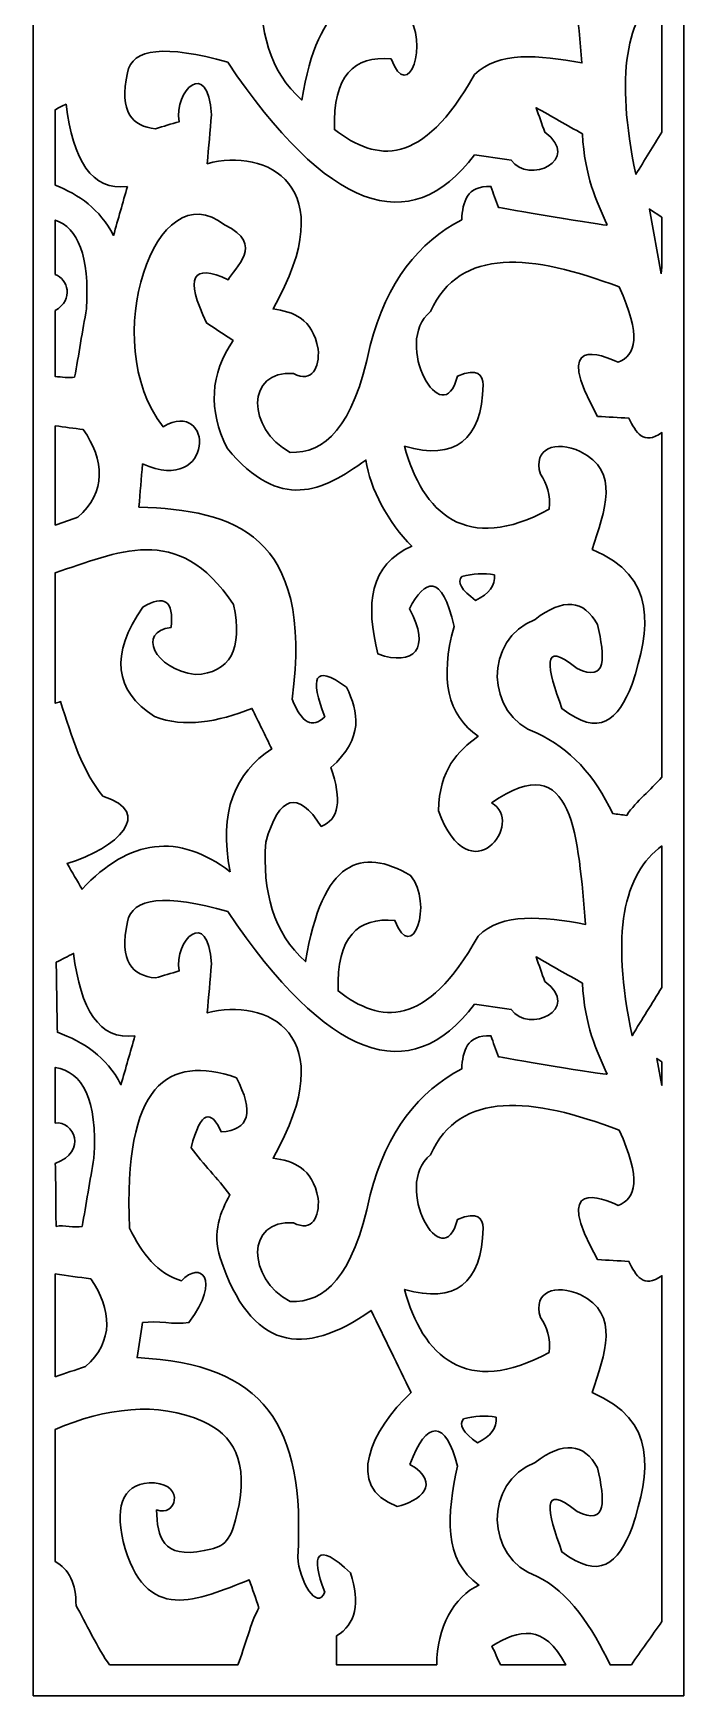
# Model space of a CAD drawing. Header units: centimetres. Extents: x -23 to -19.5, y -9 to 9.
# Drawn here: x -23.04 to -19.47, y -9 to 0.13 of the extents above; entities that cross this region are included whole.
import ezdxf

# ---------------------------------------------------------------- set-up
doc = ezdxf.new("R2010")
doc.units = ezdxf.units.CM
doc.header["$MEASUREMENT"] = 0
doc.layers.add('layer 1', color=7, linetype='Continuous')

msp = doc.modelspace()

# ---------------------------------------------------------------- linework, layer by layer
at = {"layer": 'layer 1', "color": 250, "lineweight": 30}
for points, knots in [([(-19.46885, -9.00021), (-19.46885, -9.00021), (-23.04027, -9.00021), (-23.04027, -9.00021), (-23.04027, -9.00021), (-23.04027, -9.00021), (-23.04027, 9.00077), (-23.04027, 9.00077), (-23.04027, 9.00077), (-23.04027, 9.00077), (-19.46885, 9.00077), (-19.46885, 9.00077), (-19.46885, 9.00077), (-19.46885, 9.00077), (-19.46885, -9.00021), (-19.46885, -9.00021)], [0, 0, 0, 0, 0.2, 0.2, 0.2, 0.2, 0.4, 0.4, 0.4, 0.4, 0.6, 0.6, 0.6, 0.6, 1, 1, 1, 1]), ([(-20.54504, 0.63568), (-20.08755, 0.95661), (-20.07069, 0.43773), (-20.02803, -0.03162), (-20.02803, -0.03162), (-20.2646, 0.01162), (-20.48791, 0.03345), (-20.61797, -0.09607), (-20.61797, -0.09607), (-20.9059, -0.60609), (-21.1523, -0.5771), (-21.38703, -0.39751), (-21.38703, -0.39751), (-21.39586, -0.10066), (-21.27877, 0.00881), (-21.07545, -0.01003), (-21.07545, -0.01003), (-20.98169, -0.26061), (-20.86141, 0.08134), (-20.98925, 0.23746), (-20.98925, 0.23746), (-21.25892, 0.39341), (-21.47325, 0.32539), (-21.56598, -0.23597), (-21.56598, -0.23597), (-21.74224, -0.07818), (-21.80304, 0.14776), (-21.78483, 0.42031), (-21.78483, 0.42031), (-21.7096, 0.6785), (-21.60801, 0.70726), (-21.4799, 0.50661), (-21.4799, 0.50661), (-21.38257, 0.54228), (-21.3649, 0.64991), (-21.42684, 0.82919), (-21.42684, 0.82919), (-21.24286, 0.9944), (-21.27618, 1.13413), (-21.34065, 1.27042), (-21.34065, 1.27042), (-21.52547, 1.40497), (-21.54027, 1.31891), (-21.45989, 1.10918), (-21.45989, 1.10918), (-21.52846, 1.04101), (-21.58815, 1.07317), (-21.63902, 1.20592), (-21.63902, 1.20592), (-21.52033, 2.11556), (-21.96056, 2.24387), (-22.48088, 2.26053), (-22.48088, 2.26053), (-22.47428, 2.33928), (-22.46765, 2.41834), (-22.46099, 2.49707), (-22.46099, 2.49707), (-22.061, 2.3215), (-22.06768, 2.86315), (-22.34832, 2.70166), (-22.34832, 2.70166), (-22.71088, 3.16902), (-22.38672, 4.11511), (-22.01024, 3.81006), (-22.01024, 3.81006), (-21.78262, 3.70239), (-21.95944, 3.57319), (-21.99027, 3.50875), (-21.99027, 3.50875), (-22.18923, 3.60192), (-22.22895, 3.52299), (-22.10964, 3.27192), (-22.10964, 3.27192), (-22.061, 3.23971), (-22.01247, 3.20747), (-21.96377, 3.17505), (-21.96377, 3.17505), (-22.08971, 2.99216), (-22.1008, 2.79495), (-21.99698, 2.58335), (-21.99698, 2.58335), (-21.70259, 2.23175), (-21.47517, 2.34573), (-21.23453, 2.5187), (-21.23453, 2.5187), (-21.21244, 2.36081), (-21.11082, 2.17426), (-20.98266, 2.0452), (-20.98266, 2.0452), (-21.21372, 1.94489), (-21.23786, 1.72609), (-21.16824, 1.45341), (-21.16824, 1.45341), (-20.97022, 1.38247), (-20.87508, 1.48465), (-20.99592, 1.7008), (-20.99592, 1.7008), (-20.91181, 1.86299), (-20.81691, 1.90285), (-20.75052, 1.60412), (-20.75052, 1.60412), (-20.8301, 1.317), (-20.7859, 1.11637), (-20.61797, 1.00138), (-20.61797, 1.00138), (-20.73093, 0.91916), (-20.83037, 0.81883), (-20.83682, 0.5925), (-20.83682, 0.5925), (-20.66129, 0.11712), (-20.35534, 0.5334), (-20.54504, 0.63568)], [0, 0, 0, 0, 0.0344828, 0.0344828, 0.0344828, 0.0344828, 0.0689655, 0.0689655, 0.0689655, 0.0689655, 0.1034483, 0.1034483, 0.1034483, 0.1034483, 0.137931, 0.137931, 0.137931, 0.137931, 0.1724138, 0.1724138, 0.1724138, 0.1724138, 0.2068966, 0.2068966, 0.2068966, 0.2068966, 0.2413793, 0.2413793, 0.2413793, 0.2413793, 0.2758621, 0.2758621, 0.2758621, 0.2758621, 0.3103448, 0.3103448, 0.3103448, 0.3103448, 0.3448276, 0.3448276, 0.3448276, 0.3448276, 0.3793103, 0.3793103, 0.3793103, 0.3793103, 0.4137931, 0.4137931, 0.4137931, 0.4137931, 0.4482759, 0.4482759, 0.4482759, 0.4482759, 0.4827586, 0.4827586, 0.4827586, 0.4827586, 0.5172414, 0.5172414, 0.5172414, 0.5172414, 0.5517241, 0.5517241, 0.5517241, 0.5517241, 0.5862069, 0.5862069, 0.5862069, 0.5862069, 0.6206897, 0.6206897, 0.6206897, 0.6206897, 0.6551724, 0.6551724, 0.6551724, 0.6551724, 0.6896552, 0.6896552, 0.6896552, 0.6896552, 0.7241379, 0.7241379, 0.7241379, 0.7241379, 0.7586207, 0.7586207, 0.7586207, 0.7586207, 0.7931034, 0.7931034, 0.7931034, 0.7931034, 0.8275862, 0.8275862, 0.8275862, 0.8275862, 0.862069, 0.862069, 0.862069, 0.862069, 0.8965517, 0.8965517, 0.8965517, 0.8965517, 0.9310345, 0.9310345, 0.9310345, 0.9310345, 1, 1, 1, 1]), ([(-19.58902, 0.38356), (-19.7819, 0.22348), (-19.84748, -0.09635), (-19.73182, -0.64331), (-19.73182, -0.64331), (-19.68433, -0.56606), (-19.63668, -0.48882), (-19.58902, -0.41157), (-19.58902, -0.41157), (-19.58902, -0.41157), (-19.58902, 0.38356), (-19.58902, 0.38356)], [0, 0, 0, 0, 0.25, 0.25, 0.25, 0.25, 0.5, 0.5, 0.5, 0.5, 1, 1, 1, 1]), ([(-19.88853, -0.92144), (-19.94786, -0.79014), (-20.01305, -0.65576), (-20.02481, -0.42164), (-20.02481, -0.42164), (-20.10955, -0.37372), (-20.19443, -0.32559), (-20.27934, -0.27761), (-20.27934, -0.27761), (-20.26354, -0.32236), (-20.24773, -0.36723), (-20.23192, -0.41203), (-20.23192, -0.41203), (-20.02493, -0.5638), (-20.32167, -0.70239), (-20.41549, -0.56572), (-20.41549, -0.56572), (-20.48266, -0.55617), (-20.54972, -0.54661), (-20.61686, -0.53696), (-20.61686, -0.53696), (-20.97401, -1.00782), (-21.426, -0.83815), (-21.97263, -0.02752), (-21.97263, -0.02752), (-22.31409, 0.06838), (-22.49762, 0.04933), (-22.52332, -0.08533), (-22.52332, -0.08533), (-22.56973, -0.30307), (-22.49661, -0.38006), (-22.36935, -0.39275), (-22.36935, -0.39275), (-22.32405, -0.37998), (-22.28445, -0.36723), (-22.2391, -0.35441), (-22.2391, -0.35441), (-22.26899, -0.18453), (-22.08007, -0.00102), (-22.06153, -0.31588), (-22.06153, -0.31588), (-22.06931, -0.40563), (-22.07731, -0.49529), (-22.08513, -0.58499), (-22.08513, -0.58499), (-21.76252, -0.49683), (-21.33398, -0.70042), (-21.72399, -1.38265), (-21.72399, -1.38265), (-21.61142, -1.39839), (-21.50866, -1.43357), (-21.47542, -1.6038), (-21.47542, -1.6038), (-21.46927, -1.70644), (-21.50666, -1.7899), (-21.61149, -1.73828), (-21.61149, -1.73828), (-21.87204, -1.71587), (-21.87002, -2.04253), (-21.62918, -2.17072), (-21.62918, -2.17072), (-21.44167, -2.17727), (-21.28388, -2.03947), (-21.19118, -1.5846), (-21.19118, -1.5846), (-21.09881, -1.23135), (-20.92223, -1.01501), (-20.68789, -0.89262), (-20.68789, -0.89262), (-20.68216, -0.79311), (-20.66053, -0.70647), (-20.52795, -0.7099), (-20.52795, -0.7099), (-20.51421, -0.74849), (-20.50036, -0.78676), (-20.48656, -0.82531), (-20.48656, -0.82531), (-20.48656, -0.82531), (-19.88262, -0.93096), (-19.88853, -0.92144)], [0, 0, 0, 0, 0.047619, 0.047619, 0.047619, 0.047619, 0.0952381, 0.0952381, 0.0952381, 0.0952381, 0.1428571, 0.1428571, 0.1428571, 0.1428571, 0.1904762, 0.1904762, 0.1904762, 0.1904762, 0.2380952, 0.2380952, 0.2380952, 0.2380952, 0.2857143, 0.2857143, 0.2857143, 0.2857143, 0.3333333, 0.3333333, 0.3333333, 0.3333333, 0.3809524, 0.3809524, 0.3809524, 0.3809524, 0.4285714, 0.4285714, 0.4285714, 0.4285714, 0.4761905, 0.4761905, 0.4761905, 0.4761905, 0.5238095, 0.5238095, 0.5238095, 0.5238095, 0.5714286, 0.5714286, 0.5714286, 0.5714286, 0.6190476, 0.6190476, 0.6190476, 0.6190476, 0.6666667, 0.6666667, 0.6666667, 0.6666667, 0.7142857, 0.7142857, 0.7142857, 0.7142857, 0.7619048, 0.7619048, 0.7619048, 0.7619048, 0.8095238, 0.8095238, 0.8095238, 0.8095238, 0.8571429, 0.8571429, 0.8571429, 0.8571429, 0.9047619, 0.9047619, 0.9047619, 0.9047619, 1, 1, 1, 1]), ([(-22.52284, -0.7099), (-22.54854, -0.79962), (-22.57426, -0.8893), (-22.59983, -0.97904), (-22.59983, -0.97904), (-22.67526, -0.83288), (-22.78837, -0.75621), (-22.91998, -0.70224), (-22.91998, -0.70224), (-22.91998, -0.70224), (-22.91998, -0.28856), (-22.91998, -0.28856), (-22.91998, -0.28856), (-22.90008, -0.27841), (-22.88022, -0.26837), (-22.86036, -0.2583), (-22.86036, -0.2583), (-22.82189, -0.56494), (-22.71921, -0.73641), (-22.52284, -0.7099)], [0, 0, 0, 0, 0.1666667, 0.1666667, 0.1666667, 0.1666667, 0.3333333, 0.3333333, 0.3333333, 0.3333333, 0.5, 0.5, 0.5, 0.5, 0.6666667, 0.6666667, 0.6666667, 0.6666667, 1, 1, 1, 1]), ([(-20.52459, -4.09593), (-20.06694, -3.77495), (-20.05029, -4.29375), (-20.00741, -4.76314), (-20.00741, -4.76314), (-20.24405, -4.71971), (-20.46738, -4.69808), (-20.59755, -4.82764), (-20.59755, -4.82764), (-20.88534, -5.33755), (-21.13172, -5.30864), (-21.36654, -5.12901), (-21.36654, -5.12901), (-21.37525, -4.83208), (-21.25819, -4.72267), (-21.05486, -4.74157), (-21.05486, -4.74157), (-20.96123, -4.99213), (-20.84087, -4.6501), (-20.9688, -4.49408), (-20.9688, -4.49408), (-21.23837, -4.33792), (-21.4527, -4.40614), (-21.54554, -4.96754), (-21.54554, -4.96754), (-21.72164, -4.80975), (-21.78244, -4.58376), (-21.76422, -4.31121), (-21.76422, -4.31121), (-21.68918, -4.05287), (-21.58738, -4.02433), (-21.45935, -4.225), (-21.45935, -4.225), (-21.36205, -4.18918), (-21.34442, -4.08153), (-21.40631, -3.90217), (-21.40631, -3.90217), (-21.22227, -3.7371), (-21.25573, -3.59737), (-21.32006, -3.46115), (-21.32006, -3.46115), (-21.50489, -3.32645), (-21.51984, -3.41268), (-21.43947, -3.62245), (-21.43947, -3.62245), (-21.50788, -3.69056), (-21.56758, -3.65835), (-21.61844, -3.52558), (-21.61844, -3.52558), (-21.49976, -2.61592), (-21.94019, -2.48767), (-22.46039, -2.47099), (-22.46039, -2.47099), (-22.45373, -2.39224), (-22.44705, -2.31316), (-22.44047, -2.23441), (-22.44047, -2.23441), (-22.04045, -2.41005), (-22.0471, -1.86842), (-22.32779, -2.02984), (-22.32779, -2.02984), (-22.69031, -1.56239), (-22.36618, -0.61637), (-21.98972, -0.92146), (-21.98972, -0.92146), (-21.76204, -1.02914), (-21.93885, -1.15832), (-21.9698, -1.22277), (-21.9698, -1.22277), (-22.16867, -1.1296), (-22.20843, -1.20837), (-22.08912, -1.4596), (-22.08912, -1.4596), (-22.04045, -1.49185), (-21.99192, -1.52403), (-21.94326, -1.55637), (-21.94326, -1.55637), (-22.06922, -1.73932), (-22.08028, -1.93659), (-21.97635, -2.14818), (-21.97635, -2.14818), (-21.68195, -2.49975), (-21.45456, -2.38588), (-21.21398, -2.21284), (-21.21398, -2.21284), (-21.19196, -2.37065), (-21.09022, -2.55718), (-20.96216, -2.6863), (-20.96216, -2.6863), (-21.19307, -2.7867), (-21.21742, -3.00543), (-21.1478, -3.27805), (-21.1478, -3.27805), (-20.94981, -3.34905), (-20.85457, -3.24694), (-20.97531, -3.03066), (-20.97531, -3.03066), (-20.89143, -2.86849), (-20.79633, -2.82861), (-20.73014, -3.12738), (-20.73014, -3.12738), (-20.80968, -3.41452), (-20.7654, -3.61524), (-20.59755, -3.73002), (-20.59755, -3.73002), (-20.71034, -3.8124), (-20.81001, -3.91265), (-20.81618, -4.13898), (-20.81618, -4.13898), (-20.64072, -4.6144), (-20.33476, -4.1981), (-20.52459, -4.09593)], [0, 0, 0, 0, 0.0344828, 0.0344828, 0.0344828, 0.0344828, 0.0689655, 0.0689655, 0.0689655, 0.0689655, 0.1034483, 0.1034483, 0.1034483, 0.1034483, 0.137931, 0.137931, 0.137931, 0.137931, 0.1724138, 0.1724138, 0.1724138, 0.1724138, 0.2068966, 0.2068966, 0.2068966, 0.2068966, 0.2413793, 0.2413793, 0.2413793, 0.2413793, 0.2758621, 0.2758621, 0.2758621, 0.2758621, 0.3103448, 0.3103448, 0.3103448, 0.3103448, 0.3448276, 0.3448276, 0.3448276, 0.3448276, 0.3793103, 0.3793103, 0.3793103, 0.3793103, 0.4137931, 0.4137931, 0.4137931, 0.4137931, 0.4482759, 0.4482759, 0.4482759, 0.4482759, 0.4827586, 0.4827586, 0.4827586, 0.4827586, 0.5172414, 0.5172414, 0.5172414, 0.5172414, 0.5517241, 0.5517241, 0.5517241, 0.5517241, 0.5862069, 0.5862069, 0.5862069, 0.5862069, 0.6206897, 0.6206897, 0.6206897, 0.6206897, 0.6551724, 0.6551724, 0.6551724, 0.6551724, 0.6896552, 0.6896552, 0.6896552, 0.6896552, 0.7241379, 0.7241379, 0.7241379, 0.7241379, 0.7586207, 0.7586207, 0.7586207, 0.7586207, 0.7931034, 0.7931034, 0.7931034, 0.7931034, 0.8275862, 0.8275862, 0.8275862, 0.8275862, 0.862069, 0.862069, 0.862069, 0.862069, 0.8965517, 0.8965517, 0.8965517, 0.8965517, 0.9310345, 0.9310345, 0.9310345, 0.9310345, 1, 1, 1, 1]), ([(-22.81299, -1.75746), (-22.79132, -1.63905), (-22.76954, -1.5013), (-22.74787, -1.38265), (-22.74787, -1.38265), (-22.73071, -1.08794), (-22.79581, -0.93886), (-22.91998, -0.89446), (-22.91998, -0.89446), (-22.91998, -0.89446), (-22.91998, -1.19359), (-22.91998, -1.19359), (-22.91998, -1.19359), (-22.85072, -1.21854), (-22.81402, -1.32907), (-22.91998, -1.39221), (-22.91998, -1.39221), (-22.91998, -1.39221), (-22.91998, -1.75488), (-22.91998, -1.75488), (-22.91998, -1.75488), (-22.88424, -1.75567), (-22.84536, -1.76472), (-22.81299, -1.75746)], [0, 0, 0, 0, 0.1428571, 0.1428571, 0.1428571, 0.1428571, 0.2857143, 0.2857143, 0.2857143, 0.2857143, 0.4285714, 0.4285714, 0.4285714, 0.4285714, 0.5714286, 0.5714286, 0.5714286, 0.5714286, 0.7142857, 0.7142857, 0.7142857, 0.7142857, 1, 1, 1, 1]), ([(-19.59219, -1.1905), (-19.59219, -1.1905), (-19.58902, -1.15201), (-19.58902, -1.15201), (-19.58902, -1.15201), (-19.58902, -1.15201), (-19.58902, -0.87906), (-19.58902, -0.87906), (-19.58902, -0.87906), (-19.58902, -0.87906), (-19.65731, -0.83485), (-19.65731, -0.83485), (-19.65731, -0.83485), (-19.65731, -0.83485), (-19.59219, -1.1905), (-19.59219, -1.1905)], [0, 0, 0, 0, 0.2, 0.2, 0.2, 0.2, 0.4, 0.4, 0.4, 0.4, 0.6, 0.6, 0.6, 0.6, 1, 1, 1, 1]), ([(-19.58902, -3.95438), (-19.65145, -4.02701), (-19.72672, -4.08269), (-19.78196, -4.16457), (-19.78196, -4.16457), (-19.8076, -4.16137), (-19.83331, -4.15805), (-19.85897, -4.15497), (-19.85897, -4.15497), (-19.95762, -3.94346), (-20.09578, -3.79614), (-20.27342, -3.71285), (-20.27342, -3.71285), (-20.56154, -3.61365), (-20.56544, -3.19393), (-20.28522, -3.0883), (-20.28522, -3.0883), (-20.13137, -2.96967), (-20.01682, -2.9793), (-19.94181, -3.11708), (-19.94181, -3.11708), (-19.90218, -3.29352), (-19.88801, -3.43803), (-20.05433, -3.35738), (-20.05433, -3.35738), (-20.26029, -3.18974), (-20.21662, -3.35994), (-20.13725, -3.57832), (-20.13725, -3.57832), (-19.93376, -3.7348), (-19.8293, -3.6466), (-19.75243, -3.44377), (-19.75243, -3.44377), (-19.65301, -3.13916), (-19.61116, -2.85405), (-19.97149, -2.70376), (-19.97149, -2.70376), (-19.9026, -2.49178), (-19.81559, -2.27311), (-20.03661, -2.16558), (-20.03661, -2.16558), (-20.17352, -2.10472), (-20.29857, -2.14634), (-20.25568, -2.29047), (-20.25568, -2.29047), (-20.21878, -2.34314), (-20.19787, -2.4044), (-20.20833, -2.48273), (-20.20833, -2.48273), (-20.66156, -2.73301), (-20.9046, -2.50231), (-21.0017, -2.13676), (-21.0017, -2.13676), (-20.72349, -2.21688), (-20.57935, -2.10472), (-20.56942, -1.80037), (-20.56942, -1.80037), (-20.57522, -1.74581), (-20.59487, -1.70416), (-20.71146, -1.75226), (-20.71146, -1.75226), (-20.78831, -2.06907), (-21.07228, -1.57472), (-20.85959, -1.39684), (-20.85959, -1.39684), (-20.69693, -1.0407), (-20.30209, -1.07999), (-19.82344, -1.26218), (-19.82344, -1.26218), (-19.70099, -1.5297), (-19.7307, -1.63865), (-19.82931, -1.67546), (-19.82931, -1.67546), (-19.91767, -1.63459), (-20.1963, -1.52099), (-19.94181, -1.97326), (-19.94181, -1.97326), (-19.88466, -1.97666), (-19.8274, -1.97975), (-19.77014, -1.98303), (-19.77014, -1.98303), (-19.73125, -2.06148), (-19.69031, -2.13488), (-19.58902, -2.06177), (-19.58902, -2.06177), (-19.58902, -2.06177), (-19.58902, -3.95438), (-19.58902, -3.95438)], [0, 0, 0, 0, 0.0434783, 0.0434783, 0.0434783, 0.0434783, 0.0869565, 0.0869565, 0.0869565, 0.0869565, 0.1304348, 0.1304348, 0.1304348, 0.1304348, 0.173913, 0.173913, 0.173913, 0.173913, 0.2173913, 0.2173913, 0.2173913, 0.2173913, 0.2608696, 0.2608696, 0.2608696, 0.2608696, 0.3043478, 0.3043478, 0.3043478, 0.3043478, 0.3478261, 0.3478261, 0.3478261, 0.3478261, 0.3913043, 0.3913043, 0.3913043, 0.3913043, 0.4347826, 0.4347826, 0.4347826, 0.4347826, 0.4782609, 0.4782609, 0.4782609, 0.4782609, 0.5217391, 0.5217391, 0.5217391, 0.5217391, 0.5652174, 0.5652174, 0.5652174, 0.5652174, 0.6086957, 0.6086957, 0.6086957, 0.6086957, 0.6521739, 0.6521739, 0.6521739, 0.6521739, 0.6956522, 0.6956522, 0.6956522, 0.6956522, 0.7391304, 0.7391304, 0.7391304, 0.7391304, 0.7826087, 0.7826087, 0.7826087, 0.7826087, 0.826087, 0.826087, 0.826087, 0.826087, 0.8695652, 0.8695652, 0.8695652, 0.8695652, 0.9130435, 0.9130435, 0.9130435, 0.9130435, 1, 1, 1, 1]), ([(-22.91998, -2.02437), (-22.8686, -2.03154), (-22.81703, -2.03862), (-22.76556, -2.04587), (-22.76556, -2.04587), (-22.65011, -2.2117), (-22.63667, -2.39076), (-22.79527, -2.52629), (-22.79527, -2.52629), (-22.83677, -2.54075), (-22.87833, -2.55515), (-22.91998, -2.56978), (-22.91998, -2.56978), (-22.91998, -2.56978), (-22.91998, -2.02437), (-22.91998, -2.02437)], [0, 0, 0, 0, 0.2, 0.2, 0.2, 0.2, 0.4, 0.4, 0.4, 0.4, 0.6, 0.6, 0.6, 0.6, 1, 1, 1, 1]), ([(-21.9589, -4.47412), (-22.24206, -4.25905), (-22.51311, -4.29123), (-22.77197, -4.57053), (-22.77197, -4.57053), (-22.7993, -4.5236), (-22.82679, -4.47662), (-22.85419, -4.42967), (-22.85419, -4.42967), (-22.5753, -4.34344), (-22.37312, -4.1485), (-22.65784, -4.05884), (-22.65784, -4.05884), (-22.76954, -3.9275), (-22.82858, -3.73177), (-22.89066, -3.53983), (-22.89066, -3.53983), (-22.90053, -3.54288), (-22.91022, -3.5456), (-22.91998, -3.54861), (-22.91998, -3.54861), (-22.91998, -3.54861), (-22.91998, -2.83172), (-22.91998, -2.83172), (-22.91998, -2.83172), (-22.58634, -2.72626), (-22.24914, -2.54179), (-21.94052, -3.00605), (-21.94052, -3.00605), (-21.88877, -3.25324), (-21.9589, -3.38166), (-22.15077, -3.39156), (-22.15077, -3.39156), (-22.37605, -3.36128), (-22.47196, -3.15424), (-22.28316, -3.13218), (-22.28316, -3.13218), (-22.26795, -2.98613), (-22.31977, -2.94912), (-22.43846, -3.02093), (-22.43846, -3.02093), (-22.61818, -3.28039), (-22.59677, -3.48047), (-22.37448, -3.62158), (-22.37448, -3.62158), (-22.21008, -3.68445), (-22.02888, -3.65231), (-21.84004, -3.57694), (-21.84004, -3.57694), (-21.80352, -3.65116), (-21.76702, -3.72537), (-21.73043, -3.7995), (-21.73043, -3.7995), (-21.93217, -3.93164), (-22.02511, -4.14424), (-21.9589, -4.47412)], [0, 0, 0, 0, 0.0666667, 0.0666667, 0.0666667, 0.0666667, 0.1333333, 0.1333333, 0.1333333, 0.1333333, 0.2, 0.2, 0.2, 0.2, 0.2666667, 0.2666667, 0.2666667, 0.2666667, 0.3333333, 0.3333333, 0.3333333, 0.3333333, 0.4, 0.4, 0.4, 0.4, 0.4666667, 0.4666667, 0.4666667, 0.4666667, 0.5333333, 0.5333333, 0.5333333, 0.5333333, 0.6, 0.6, 0.6, 0.6, 0.6666667, 0.6666667, 0.6666667, 0.6666667, 0.7333333, 0.7333333, 0.7333333, 0.7333333, 0.8, 0.8, 0.8, 0.8, 0.8666667, 0.8666667, 0.8666667, 0.8666667, 1, 1, 1, 1]), ([(-20.50725, -2.84271), (-20.56702, -2.83318), (-20.62681, -2.83626), (-20.68653, -2.85212), (-20.68653, -2.85212), (-20.71553, -2.88321), (-20.69049, -2.92717), (-20.61141, -2.98348), (-20.61141, -2.98348), (-20.53811, -2.94904), (-20.50333, -2.90216), (-20.50725, -2.84271)], [0, 0, 0, 0, 0.25, 0.25, 0.25, 0.25, 0.5, 0.5, 0.5, 0.5, 1, 1, 1, 1]), ([(-19.58902, -4.33183), (-19.79767, -4.48611), (-19.87193, -4.80892), (-19.75243, -5.37481), (-19.75243, -5.37481), (-19.698, -5.28636), (-19.64351, -5.19807), (-19.58902, -5.10981), (-19.58902, -5.10981), (-19.58902, -5.10981), (-19.58902, -4.33183), (-19.58902, -4.33183)], [0, 0, 0, 0, 0.25, 0.25, 0.25, 0.25, 0.5, 0.5, 0.5, 0.5, 1, 1, 1, 1]), ([(-19.88853, -5.58621), (-19.94786, -5.45502), (-20.01305, -5.32063), (-20.02481, -5.08646), (-20.02481, -5.08646), (-20.10955, -5.03836), (-20.19443, -4.99036), (-20.27934, -4.9424), (-20.27934, -4.9424), (-20.26354, -4.98723), (-20.24773, -5.03195), (-20.23192, -5.07695), (-20.23192, -5.07695), (-20.02493, -5.22873), (-20.32167, -5.36726), (-20.41549, -5.23059), (-20.41549, -5.23059), (-20.48266, -5.22112), (-20.54972, -5.21131), (-20.61686, -5.20186), (-20.61686, -5.20186), (-20.97401, -5.67269), (-21.426, -5.50297), (-21.97263, -4.69239), (-21.97263, -4.69239), (-22.31409, -4.59628), (-22.49762, -4.61557), (-22.52332, -4.75007), (-22.52332, -4.75007), (-22.56973, -4.96798), (-22.49661, -5.04481), (-22.36935, -5.0576), (-22.36935, -5.0576), (-22.32405, -5.04481), (-22.28445, -5.03195), (-22.2391, -5.01935), (-22.2391, -5.01935), (-22.26899, -4.84938), (-22.08007, -4.66594), (-22.06153, -4.98078), (-22.06153, -4.98078), (-22.06931, -5.07052), (-22.07731, -5.1602), (-22.08513, -5.2499), (-22.08513, -5.2499), (-21.76252, -5.16174), (-21.33398, -5.36531), (-21.72399, -6.04746), (-21.72399, -6.04746), (-21.61142, -6.06328), (-21.50866, -6.09849), (-21.47542, -6.26846), (-21.47542, -6.26846), (-21.46927, -6.37135), (-21.50666, -6.45465), (-21.61149, -6.40313), (-21.61149, -6.40313), (-21.87204, -6.38087), (-21.87002, -6.70747), (-21.62918, -6.83548), (-21.62918, -6.83548), (-21.44167, -6.84193), (-21.28388, -6.70425), (-21.19118, -6.24943), (-21.19118, -6.24943), (-21.09881, -5.89608), (-20.92223, -5.67988), (-20.68789, -5.5573), (-20.68789, -5.5573), (-20.68216, -5.458), (-20.66053, -5.3714), (-20.52795, -5.37481), (-20.52795, -5.37481), (-20.51421, -5.41332), (-20.50036, -5.45167), (-20.48656, -5.49022), (-20.48656, -5.49022), (-20.48656, -5.49022), (-19.88262, -5.59587), (-19.88853, -5.58621)], [0, 0, 0, 0, 0.047619, 0.047619, 0.047619, 0.047619, 0.0952381, 0.0952381, 0.0952381, 0.0952381, 0.1428571, 0.1428571, 0.1428571, 0.1428571, 0.1904762, 0.1904762, 0.1904762, 0.1904762, 0.2380952, 0.2380952, 0.2380952, 0.2380952, 0.2857143, 0.2857143, 0.2857143, 0.2857143, 0.3333333, 0.3333333, 0.3333333, 0.3333333, 0.3809524, 0.3809524, 0.3809524, 0.3809524, 0.4285714, 0.4285714, 0.4285714, 0.4285714, 0.4761905, 0.4761905, 0.4761905, 0.4761905, 0.5238095, 0.5238095, 0.5238095, 0.5238095, 0.5714286, 0.5714286, 0.5714286, 0.5714286, 0.6190476, 0.6190476, 0.6190476, 0.6190476, 0.6666667, 0.6666667, 0.6666667, 0.6666667, 0.7142857, 0.7142857, 0.7142857, 0.7142857, 0.7619048, 0.7619048, 0.7619048, 0.7619048, 0.8095238, 0.8095238, 0.8095238, 0.8095238, 0.8571429, 0.8571429, 0.8571429, 0.8571429, 0.9047619, 0.9047619, 0.9047619, 0.9047619, 1, 1, 1, 1]), ([(-22.48183, -5.37481), (-22.50753, -5.46451), (-22.53308, -5.55421), (-22.55874, -5.64398), (-22.55874, -5.64398), (-22.63973, -5.48703), (-22.76416, -5.41027), (-22.90808, -5.35555), (-22.90808, -5.35555), (-22.91019, -5.22749), (-22.91205, -5.09926), (-22.91404, -4.97122), (-22.91404, -4.97122), (-22.88254, -4.95508), (-22.85094, -4.93916), (-22.81934, -4.9232), (-22.81934, -4.9232), (-22.78083, -5.22985), (-22.67817, -5.40131), (-22.48183, -5.37481)], [0, 0, 0, 0, 0.1666667, 0.1666667, 0.1666667, 0.1666667, 0.3333333, 0.3333333, 0.3333333, 0.3333333, 0.5, 0.5, 0.5, 0.5, 0.6666667, 0.6666667, 0.6666667, 0.6666667, 1, 1, 1, 1]), ([(-20.82498, -8.83043), (-20.82477, -8.62773), (-20.73098, -8.45287), (-20.59308, -8.3925), (-20.59308, -8.3925), (-20.79109, -8.25505), (-20.76716, -8.00498), (-20.71146, -7.7389), (-20.71146, -7.7389), (-20.77297, -7.48348), (-20.88366, -7.4831), (-20.97207, -7.72938), (-20.97207, -7.72938), (-20.7918, -7.83539), (-20.92238, -7.93456), (-21.04306, -7.95994), (-21.04306, -7.95994), (-21.33446, -7.85457), (-21.18207, -7.53598), (-20.96615, -7.33535), (-20.96615, -7.33535), (-21.03911, -7.18475), (-21.11213, -7.03415), (-21.18523, -6.88357), (-21.18523, -6.88357), (-21.55771, -7.14802), (-21.84684, -7.09989), (-22.01408, -6.59541), (-22.01408, -6.59541), (-22.0597, -6.45427), (-22.01033, -6.33889), (-21.9608, -6.24943), (-21.9608, -6.24943), (-22.02785, -6.15638), (-22.10684, -6.08271), (-22.17397, -5.98988), (-22.17397, -5.98988), (-22.11861, -5.77882), (-22.06343, -5.78132), (-22.00822, -5.90335), (-22.00822, -5.90335), (-21.8542, -5.89371), (-21.82662, -5.79453), (-21.92529, -5.60538), (-21.92529, -5.60538), (-22.30026, -5.47726), (-22.547, -5.63746), (-22.51139, -6.43198), (-22.51139, -6.43198), (-22.44433, -6.57294), (-22.35753, -6.6818), (-22.22722, -6.7203), (-22.22722, -6.7203), (-22.12497, -6.61155), (-22.00423, -6.70594), (-22.18583, -6.95092), (-22.18583, -6.95092), (-22.26673, -6.96375), (-22.35944, -6.93802), (-22.44032, -6.95092), (-22.44032, -6.95092), (-22.45024, -7.01489), (-22.46013, -7.07906), (-22.47006, -7.14311), (-22.47006, -7.14311), (-21.77058, -7.1764), (-21.54509, -7.51355), (-21.58791, -8.23881), (-21.58791, -8.23881), (-21.58125, -8.36915), (-21.48105, -8.53674), (-21.43976, -8.43084), (-21.43976, -8.43084), (-21.52066, -8.22266), (-21.48518, -8.14898), (-21.29773, -8.32519), (-21.29773, -8.32519), (-21.2444, -8.49172), (-21.26994, -8.60713), (-21.37465, -8.67116), (-21.37465, -8.67116), (-21.37465, -8.70383), (-21.37465, -8.77374), (-21.37465, -8.83043), (-21.37465, -8.83043), (-21.37465, -8.83043), (-20.82498, -8.83043), (-20.82498, -8.83043)], [0, 0, 0, 0, 0.0434783, 0.0434783, 0.0434783, 0.0434783, 0.0869565, 0.0869565, 0.0869565, 0.0869565, 0.1304348, 0.1304348, 0.1304348, 0.1304348, 0.173913, 0.173913, 0.173913, 0.173913, 0.2173913, 0.2173913, 0.2173913, 0.2173913, 0.2608696, 0.2608696, 0.2608696, 0.2608696, 0.3043478, 0.3043478, 0.3043478, 0.3043478, 0.3478261, 0.3478261, 0.3478261, 0.3478261, 0.3913043, 0.3913043, 0.3913043, 0.3913043, 0.4347826, 0.4347826, 0.4347826, 0.4347826, 0.4782609, 0.4782609, 0.4782609, 0.4782609, 0.5217391, 0.5217391, 0.5217391, 0.5217391, 0.5652174, 0.5652174, 0.5652174, 0.5652174, 0.6086957, 0.6086957, 0.6086957, 0.6086957, 0.6521739, 0.6521739, 0.6521739, 0.6521739, 0.6956522, 0.6956522, 0.6956522, 0.6956522, 0.7391304, 0.7391304, 0.7391304, 0.7391304, 0.7826087, 0.7826087, 0.7826087, 0.7826087, 0.826087, 0.826087, 0.826087, 0.826087, 0.8695652, 0.8695652, 0.8695652, 0.8695652, 0.9130435, 0.9130435, 0.9130435, 0.9130435, 1, 1, 1, 1]), ([(-22.77197, -6.4224), (-22.75027, -6.30377), (-22.72852, -6.16605), (-22.70683, -6.04746), (-22.70683, -6.04746), (-22.68783, -5.72186), (-22.76929, -5.57398), (-22.91998, -5.54869), (-22.91998, -5.54869), (-22.91998, -5.54869), (-22.91998, -5.85434), (-22.91998, -5.85434), (-22.91998, -5.85434), (-22.81965, -5.83964), (-22.73928, -6.01027), (-22.91998, -6.07643), (-22.91998, -6.07643), (-22.91404, -6.195), (-22.91998, -6.30377), (-22.91404, -6.4224), (-22.91404, -6.4224), (-22.87058, -6.41271), (-22.81535, -6.43198), (-22.77197, -6.4224)], [0, 0, 0, 0, 0.1428571, 0.1428571, 0.1428571, 0.1428571, 0.2857143, 0.2857143, 0.2857143, 0.2857143, 0.4285714, 0.4285714, 0.4285714, 0.4285714, 0.5714286, 0.5714286, 0.5714286, 0.5714286, 0.7142857, 0.7142857, 0.7142857, 0.7142857, 1, 1, 1, 1]), ([(-19.58902, -5.51748), (-19.58902, -5.51748), (-19.6163, -5.49976), (-19.6163, -5.49976), (-19.6163, -5.49976), (-19.6163, -5.49976), (-19.58902, -5.64776), (-19.58902, -5.64776), (-19.58902, -5.64776), (-19.58902, -5.64776), (-19.58902, -5.51748), (-19.58902, -5.51748)], [0, 0, 0, 0, 0.25, 0.25, 0.25, 0.25, 0.5, 0.5, 0.5, 0.5, 1, 1, 1, 1]), ([(-19.58902, -8.59201), (-19.64231, -8.6685), (-19.70499, -8.75551), (-19.75646, -8.83043), (-19.75646, -8.83043), (-19.75646, -8.83043), (-19.87214, -8.83043), (-19.87214, -8.83043), (-19.87214, -8.83043), (-19.96974, -8.62768), (-20.10357, -8.42396), (-20.27342, -8.3445), (-20.27342, -8.3445), (-20.56154, -8.24503), (-20.56544, -7.82547), (-20.28522, -7.71972), (-20.28522, -7.71972), (-20.13137, -7.60116), (-20.01682, -7.61088), (-19.94181, -7.74861), (-19.94181, -7.74861), (-19.90218, -7.92515), (-19.88801, -8.06962), (-20.05433, -7.98876), (-20.05433, -7.98876), (-20.26029, -7.82133), (-20.21662, -7.9914), (-20.13725, -8.20978), (-20.13725, -8.20978), (-19.93376, -8.36619), (-19.8293, -8.2781), (-19.75243, -8.07533), (-19.75243, -8.07533), (-19.65301, -7.77066), (-19.61116, -7.48559), (-19.97149, -7.33535), (-19.97149, -7.33535), (-19.9026, -7.12315), (-19.81559, -6.90465), (-20.03661, -6.79719), (-20.03661, -6.79719), (-20.17352, -6.73627), (-20.29857, -6.77792), (-20.25568, -6.9221), (-20.25568, -6.9221), (-20.21878, -6.97473), (-20.19787, -7.03599), (-20.20833, -7.11438), (-20.20833, -7.11438), (-20.66156, -7.36455), (-20.9046, -7.13368), (-21.0017, -6.76839), (-21.0017, -6.76839), (-20.72349, -6.84832), (-20.57935, -6.73627), (-20.56942, -6.43198), (-20.56942, -6.43198), (-20.57522, -6.37744), (-20.59487, -6.33543), (-20.71146, -6.38391), (-20.71146, -6.38391), (-20.78831, -6.70068), (-21.07228, -6.20612), (-20.85959, -6.02828), (-20.85959, -6.02828), (-20.69693, -5.67216), (-20.30209, -5.71141), (-19.82344, -5.89371), (-19.82344, -5.89371), (-19.70099, -6.16131), (-19.7307, -6.27028), (-19.82931, -6.30701), (-19.82931, -6.30701), (-19.91767, -6.26622), (-20.1963, -6.15243), (-19.94181, -6.60489), (-19.94181, -6.60489), (-19.88466, -6.60802), (-19.8274, -6.61134), (-19.77014, -6.61461), (-19.77014, -6.61461), (-19.73125, -6.69283), (-19.69031, -6.76655), (-19.58902, -6.69319), (-19.58902, -6.69319), (-19.58902, -6.69319), (-19.58902, -8.59201), (-19.58902, -8.59201)], [0, 0, 0, 0, 0.0434783, 0.0434783, 0.0434783, 0.0434783, 0.0869565, 0.0869565, 0.0869565, 0.0869565, 0.1304348, 0.1304348, 0.1304348, 0.1304348, 0.173913, 0.173913, 0.173913, 0.173913, 0.2173913, 0.2173913, 0.2173913, 0.2173913, 0.2608696, 0.2608696, 0.2608696, 0.2608696, 0.3043478, 0.3043478, 0.3043478, 0.3043478, 0.3478261, 0.3478261, 0.3478261, 0.3478261, 0.3913043, 0.3913043, 0.3913043, 0.3913043, 0.4347826, 0.4347826, 0.4347826, 0.4347826, 0.4782609, 0.4782609, 0.4782609, 0.4782609, 0.5217391, 0.5217391, 0.5217391, 0.5217391, 0.5652174, 0.5652174, 0.5652174, 0.5652174, 0.6086957, 0.6086957, 0.6086957, 0.6086957, 0.6521739, 0.6521739, 0.6521739, 0.6521739, 0.6956522, 0.6956522, 0.6956522, 0.6956522, 0.7391304, 0.7391304, 0.7391304, 0.7391304, 0.7826087, 0.7826087, 0.7826087, 0.7826087, 0.826087, 0.826087, 0.826087, 0.826087, 0.8695652, 0.8695652, 0.8695652, 0.8695652, 0.9130435, 0.9130435, 0.9130435, 0.9130435, 1, 1, 1, 1]), ([(-22.91998, -7.24878), (-22.91998, -7.2484), (-22.91998, -7.24802), (-22.91998, -7.24764), (-22.91998, -7.24764), (-22.91998, -7.24764), (-22.91998, -6.68338), (-22.91998, -6.68338), (-22.91998, -6.68338), (-22.85483, -6.6925), (-22.78969, -6.70155), (-22.72458, -6.71051), (-22.72458, -6.71051), (-22.60908, -6.87653), (-22.59568, -7.05566), (-22.7542, -7.19118), (-22.7542, -7.19118), (-22.80946, -7.2104), (-22.86468, -7.22964), (-22.91998, -7.24878)], [0, 0, 0, 0, 0.1666667, 0.1666667, 0.1666667, 0.1666667, 0.3333333, 0.3333333, 0.3333333, 0.3333333, 0.5, 0.5, 0.5, 0.5, 0.6666667, 0.6666667, 0.6666667, 0.6666667, 1, 1, 1, 1]), ([(-21.80092, -8.51745), (-21.81877, -8.46609), (-21.83649, -8.41487), (-21.8542, -8.36357), (-21.8542, -8.36357), (-22.13546, -8.47285), (-22.42671, -8.61815), (-22.54695, -8.1522), (-22.54695, -8.1522), (-22.5958, -7.94476), (-22.53866, -7.82217), (-22.37525, -7.83118), (-22.37525, -7.83118), (-22.20541, -7.8449), (-22.25728, -8.02086), (-22.36347, -7.97924), (-22.36347, -7.97924), (-22.35992, -8.12803), (-22.33153, -8.24991), (-22.10172, -8.20252), (-22.10172, -8.20252), (-21.99808, -8.18117), (-21.96251, -8.17218), (-21.92173, -8.00329), (-21.92173, -8.00329), (-21.8499, -7.706), (-21.94925, -7.56517), (-22.10705, -7.49399), (-22.10705, -7.49399), (-22.35899, -7.38048), (-22.64449, -7.42044), (-22.91998, -7.53715), (-22.91998, -7.53715), (-22.91998, -7.53719), (-22.91998, -7.53749), (-22.91998, -7.53749), (-22.91998, -7.53749), (-22.91998, -7.53749), (-22.91998, -8.26355), (-22.91998, -8.26355), (-22.91998, -8.26355), (-22.84374, -8.3036), (-22.80528, -8.38455), (-22.80518, -8.50686), (-22.80518, -8.50686), (-22.75498, -8.58859), (-22.68446, -8.74951), (-22.62091, -8.83043), (-22.62091, -8.83043), (-22.62091, -8.83043), (-21.91793, -8.83043), (-21.91793, -8.83043), (-21.91793, -8.83043), (-21.87777, -8.73288), (-21.84507, -8.59161), (-21.80092, -8.51745)], [0, 0, 0, 0, 0.0666667, 0.0666667, 0.0666667, 0.0666667, 0.1333333, 0.1333333, 0.1333333, 0.1333333, 0.2, 0.2, 0.2, 0.2, 0.2666667, 0.2666667, 0.2666667, 0.2666667, 0.3333333, 0.3333333, 0.3333333, 0.3333333, 0.4, 0.4, 0.4, 0.4, 0.4666667, 0.4666667, 0.4666667, 0.4666667, 0.5333333, 0.5333333, 0.5333333, 0.5333333, 0.6, 0.6, 0.6, 0.6, 0.6666667, 0.6666667, 0.6666667, 0.6666667, 0.7333333, 0.7333333, 0.7333333, 0.7333333, 0.8, 0.8, 0.8, 0.8, 0.8666667, 0.8666667, 0.8666667, 0.8666667, 1, 1, 1, 1]), ([(-20.49788, -7.46978), (-20.55764, -7.46035), (-20.61738, -7.4636), (-20.67717, -7.47921), (-20.67717, -7.47921), (-20.70615, -7.51061), (-20.68114, -7.55444), (-20.60201, -7.61067), (-20.60201, -7.61067), (-20.52871, -7.57614), (-20.49393, -7.52924), (-20.49788, -7.46978)], [0, 0, 0, 0, 0.25, 0.25, 0.25, 0.25, 0.5, 0.5, 0.5, 0.5, 1, 1, 1, 1]), ([(-20.47538, -8.83043), (-20.49093, -8.7988), (-20.5065, -8.75703), (-20.52205, -8.72868), (-20.52205, -8.72868), (-20.37652, -8.63631), (-20.23452, -8.60146), (-20.11701, -8.83043), (-20.11701, -8.83043), (-20.11701, -8.83043), (-20.47538, -8.83043), (-20.47538, -8.83043)], [0, 0, 0, 0, 0.25, 0.25, 0.25, 0.25, 0.5, 0.5, 0.5, 0.5, 1, 1, 1, 1])]:
    msp.add_open_spline(points, degree=3, knots=knots, dxfattribs=at)

doc.saveas('drawing.dxf')
